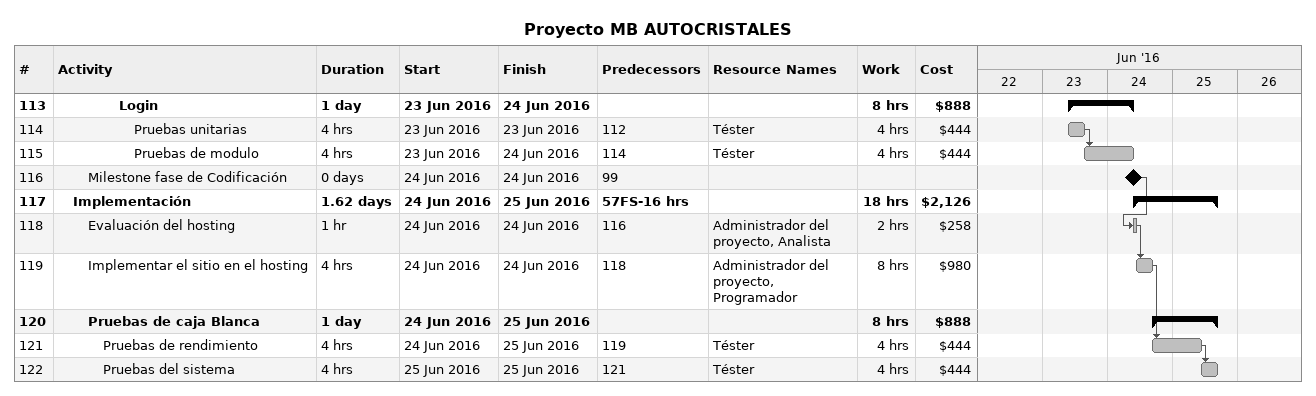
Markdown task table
Proyecto MB AUTOCRISTALES

| ID | Level | Task | Duration | Start | Finish | Predecessors | Resources | Work (h) | Cost ($) |
|---|---|---|---|---|---|---|---|---|---|
| 113 | 5 | **Login** | 1d | 2016-06-23 | 2016-06-24 |  |  | 8 | 888 |
| 114 | 6 | Pruebas unitarias | 4h | 2016-06-23 | 2016-06-23 | 112 | Téster | 4 | 444 |
| 115 | 6 | Pruebas de modulo | 4h | 2016-06-23 | 2016-06-24 | 114 | Téster | 4 | 444 |
| 116 | 3 | Milestone fase de Codificación | 0d | 2016-06-24 | 2016-06-24 | 99 |  |  |  |
| 117 | 2 | **Implementación** | 1.62d | 2016-06-24 | 2016-06-25 | 57FS-16h |  | 18 | 2126 |
| 118 | 3 | Evaluación del hosting | 1h | 2016-06-24 | 2016-06-24 | 116 | Administrador del proyecto, Analista | 2 | 258 |
| 119 | 3 | Implementar el sitio en el hosting | 4h | 2016-06-24 | 2016-06-24 | 118 | Administrador del proyecto, Programador | 8 | 980 |
| 120 | 3 | **Pruebas de caja Blanca** | 1d | 2016-06-24 | 2016-06-25 |  |  | 8 | 888 |
| 121 | 4 | Pruebas de rendimiento | 4h | 2016-06-24 | 2016-06-25 | 119 | Téster | 4 | 444 |
| 122 | 4 | Pruebas del sistema | 4h | 2016-06-25 | 2016-06-25 | 121 | Téster | 4 | 444 |
